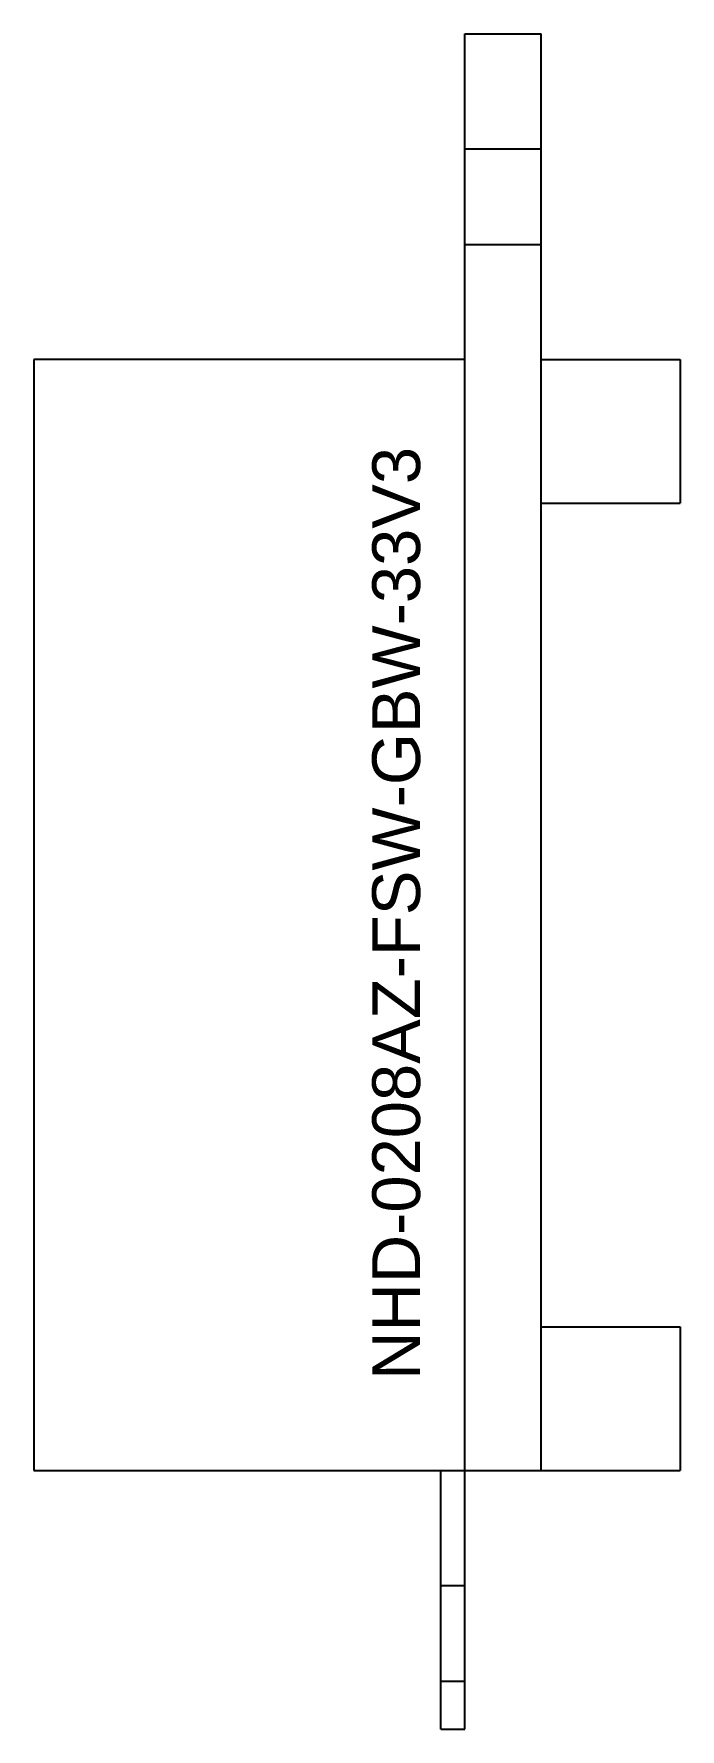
# Model space of a CAD drawing. Header units: inches. Extents: x -9 to 4.5, y -5.4 to 30.
import ezdxf
from ezdxf.enums import TextEntityAlignment as Align

# ---------------------------------------------------------------- set-up
doc = ezdxf.new("R2010")
doc.units = ezdxf.units.IN
doc.header["$MEASUREMENT"] = 0
doc.layers.get('0').update_dxf_attribs({"color": 5})
doc.styles.get("Standard").update_dxf_attribs({"font": 'arial.ttf'})

msp = doc.modelspace()

# ---------------------------------------------------------------- linework, layer by layer
for p, q in [((0, -5.4), (0, 30)), ((0, 30), (1.6, 30)), ((1.6, 0), (1.6, 30)), ((0, 27.6), (1.6, 27.6)), ((0, 25.6), (1.6, 25.6)), ((0, 23.2), (-9, 23.2)), ((-9, 23.2), (-9, 0)), ((1.6, 23.2), (4.5, 23.2)), ((4.5, 23.2), (4.5, 20.2)), ((1.6, 20.2), (4.5, 20.2)), ((1.6, 3), (4.5, 3)), ((4.5, 3), (4.5, 0)), ((-9, 0), (1.6, 0)), ((-0.5, -5.4), (-0.5, 0)), ((1.6, 0), (4.5, 0)), ((-0.5, -2.4), (0, -2.4)), ((-0.5, -4.4), (0, -4.4)), ((-0.5, -5.4), (0, -5.4))]:
    msp.add_line(p, q)

# ---------------------------------------------------------------- texts
msp.add_text('NHD-0208AZ-FSW-GBW-33V3', height=1, rotation=90).set_placement((-1.432, 1.894), align=Align.MIDDLE_LEFT)

doc.saveas('drawing.dxf')
